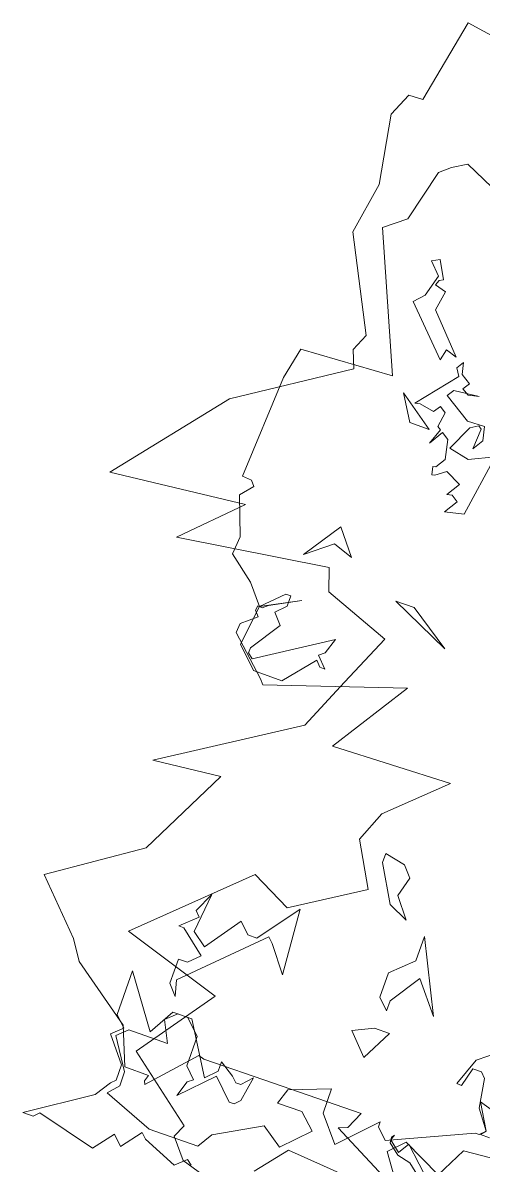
# Model space of a CAD drawing. Header units: metres. Extents: x -71 to 881, y -503 to 661.
# Drawn here: x 131.58 to 133.38, y 215.808 to 220.276 of the extents above; entities that cross this region are included whole.
import ezdxf

# ---------------------------------------------------------------- set-up
doc = ezdxf.new("R2010")
doc.units = ezdxf.units.M
doc.layers.add('ARBRE', color=100, linetype='Continuous', lineweight=13, true_color=0x00ff3f)

# ---------------------------------------------------------------- blocks, each defined once
blk = doc.blocks.new('WMF2', base_point=(0, 0.01))
at = {"color": 251, "lineweight": 0, "true_color": 0x636466}
for points in [[(202.85, -164.87), (210.8, -168.41), (212.43, -167.44), (213.62, -166.42), (215.13, -160.27), (217.5, -158.38), (210.72, -142.97), (221.5, -142.28), (222.26, -138.6), (222.84, -126.51), (221.75, -126.41), (221.24, -125.83), (222.46, -124.38), (220.76, -119.93), (220.93, -117.85), (217.92, -115.52), (216.01, -113.25), (211.75, -115.52), (215.09, -113.71), (215.69, -113.21), (216.23, -113.25), (216.29, -112.71), (215.78, -112.1), (217.44, -110.7), (217.53, -109.6), (213.13, -105.6), (212.64, -105.02), (197.13, -110.25), (202.88, -101.16), (188.84, -101.73), (195.03, -95.86), (196.4, -92.3), (193.55, -87.25), (201.48, -82.18), (206.17, -84.52), (217.5, -73.62), (205.76, -70.03), (212.07, -61.12), (204.08, -54.99), (204.77, -53.52), (202.84, -51.25), (195.1, -48.95)], [(205.44, -181.84), (216.23, -183.49), (218.11, -173.58), (219.76, -173.52), (220.92, -170.8), (219.49, -162.84), (220.49, -156.77), (215.08, -146.26), (215.94, -144.26), (215.12, -142.21), (227.2, -134.24), (237.13, -121.84), (221.43, -123.58), (227.53, -117.47), (210.08, -120.09), (209.21, -117.47), (201.41, -114.58), (204.04, -108.47), (206.64, -102.36), (221.47, -92.77), (213.62, -93.64), (218.84, -83.17), (228.67, -76.4), (223.08, -70.7), (221.59, -68.47), (214.46, -63.39), (212.7, -59.01), (209.83, -58.98), (210.04, -58.28), (209.88, -57.88), (205.22, -63.07), (204.55, -62.86), (196.2, -62.98), (185.71, -63.11), (186.56, -61.11), (187.58, -60.7), (178.92, -56.25)], [(220.57, -50.22), (221.79, -50.2), (214.78, -54.92), (213.59, -56.76), (213.1, -57.26), (213.13, -59.1), (215.47, -61.97), (214.27, -63.08), (215.5, -64.29), (215.56, -69.52), (211.34, -63.72), (209.67, -66.67), (207.37, -66.7), (203.77, -60.91), (202.56, -62.13), (202.58, -63.23), (200.85, -62.15), (200.24, -61.55), (199.64, -61.56), (198.56, -62.79), (199.01, -59.87), (199.61, -59.26), (200.21, -59.24), (202.55, -61.52), (206.05, -57.94), (205.47, -59.78), (204.85, -60.28), (206.1, -61.48), (206.14, -65.01), (207.85, -66.7), (209.07, -66.69), (210.27, -65.56), (209.03, -63.15), (213.66, -63.1), (214.86, -61.99), (212.51, -58.47), (212.49, -56.77), (213.57, -55.55), (207.7, -53.3), (201.85, -53.37), (200.78, -55.09), (195.57, -58.07), (193.11, -56.39), (190.24, -59.36), (192.08, -61.04), (195, -61.01), (194.41, -62.83), (189.81, -64.59), (189.77, -61.68), (187.3, -58.79), (183.33, -62.96), (183.33, -62.37), (182.1, -61.15), (172.77, -65.4), (172.29, -65.4), (171.68, -66.02), (173.43, -68.94), (169.39, -67.77)], [(166.9, -63.65), (173.36, -63.08), (175.14, -59.53), (179.8, -61.8), (181.48, -60.07), (179.75, -57.65)], [(184.95, -55.88), (192.02, -56.41), (194.9, -52.85)], [(201.82, -51.06), (202.43, -51.55), (203.66, -50.42), (207.69, -52.09), (208.3, -52.68), (210.1, -50.35), (211.21, -51.44), (213, -49.09), (219.97, -50.84), (220.57, -50.22), (220.57, -50.22)], [(175.3, -57.08), (178.61, -59.71), (180.18, -60.09), (181.49, -61.11), (181.56, -61.74), (181.3, -62.07), (181.53, -61.43), (180.22, -60.39), (179.42, -61.68), (175.68, -58.22)], [(171.68, -66.02), (173.31, -68.24), (173.88, -71.59), (174.47, -72.18), (175.5, -72.18), (176.09, -69.97), (176.66, -69.97), (175.5, -73.22), (173.31, -74.97)], [(171.09, -65.45), (172.15, -65.45), (171.68, -66.02)], [(211.1, -72.56), (210.01, -72.56), (208.8, -73.77), (211.73, -76.09), (212.35, -76.09), (210.51, -77.8), (211.1, -78.4), (210.01, -80.71), (210.51, -76.09), (208.8, -74.88), (205.88, -79.01), (204.66, -77.8), (203.56, -77.8), (200.04, -82.55), (199.42, -74.88), (201.73, -77.8), (202.34, -78.4), (210.51, -70.25), (210.01, -68.43), (211.1, -69.64), (211.1, -72.56), (211.1, -72.56)], [(187.57, -69.19), (189.89, -71.62), (187.57, -72.72), (185.74, -72.72), (187.57, -69.19), (187.57, -69.19)], [(184.65, -79.77), (186.95, -76.25), (186.95, -75.04), (188.18, -76.25), (188.18, -79.17), (185.74, -81.48), (185.74, -84.42), (181.72, -76.25), (184.65, -79.77), (184.65, -79.77)], [(193.06, -90.68), (193.06, -91.77), (190.63, -91.29), (189.54, -90.08), (190.15, -87.76), (188.32, -85.45), (190.63, -86.53), (193.06, -90.68), (193.06, -90.68)], [(216.62, -108.51), (216.01, -113.25), (213.7, -115.58), (213.1, -115.58), (213.1, -114.35), (214.19, -113.25), (213.1, -112.03), (215.41, -108.51), (215.41, -107.9), (214.8, -107.41), (206.64, -112.66), (207.25, -110.82), (207.86, -110.33), (206.64, -109.11), (207.25, -109.11), (207.86, -109.72), (210.77, -106.2), (214.19, -106.2), (216.62, -108.51), (216.62, -108.51)], [(194.63, -115.87), (201.7, -119.08), (199.51, -119.1), (194.63, -115.87), (194.63, -115.87)], [(208.1, -122), (210.46, -122.83), (213.34, -120.5), (210.43, -124.86), (208.1, -122), (208.1, -122)], [(198.96, -132.02), (199.76, -132.54), (200.36, -132.4), (199.38, -133.95), (201.26, -134.85), (202.39, -133.98), (202.72, -133.9), (202.93, -134.84), (202.59, -134.91), (201.88, -136.06), (202.37, -138.31), (203.19, -138.84), (204.17, -137.22), (203.51, -139.04), (203.93, -139.29), (203.69, -141.03), (204.43, -141.55), (204.96, -140.74), (206.69, -141.04), (207.29, -140.91), (203.63, -145.45), (204.17, -146.3), (203.66, -147.12), (203.34, -145.79), (202.2, -145.06), (202.72, -144.26), (201.92, -143.8), (200.66, -144.08), (203.6, -143.77), (204.12, -142.96), (200.96, -141), (198.96, -141.1), (198.59, -139.51), (199.36, -138.28), (199.2, -140.69), (199.61, -140.96), (200.47, -140.41), (201.83, -137.47), (199.42, -136.95), (196.65, -138.27), (197.74, -130.97), (199.93, -130.47), (198.96, -132.02), (198.96, -132.02)], [(208.87, -141.57), (204.74, -138.66), (207.06, -138.66), (208.87, -141.57), (208.87, -141.57)], [(208.96, -155.15), (209.4, -154.92), (209.63, -154.33), (208.3, -153.97), (208.67, -151.63), (204.64, -147.41), (205.96, -147.79), (206.24, -146.5), (211.37, -151.69), (210.33, -152.81), (209.63, -155.34), (210.96, -156.71), (210.11, -157.18), (208.96, -155.15), (208.96, -155.15)]]:
    blk.add_lwpolyline(points, dxfattribs=at)

msp = doc.modelspace()

# ---------------------------------------------------------------- block references
at = {"layer": 'ARBRE', "color": 251, "lineweight": 5, "true_color": 0x636466, "xscale": 0.03451886634015593, "yscale": 0.03451886634015593, "zscale": 0.03451886634015593, "rotation": 160.1685466476646}
msp.add_blockref('WMF2', (138.1938, 211.7853), dxfattribs=at)

doc.saveas('drawing.dxf')
